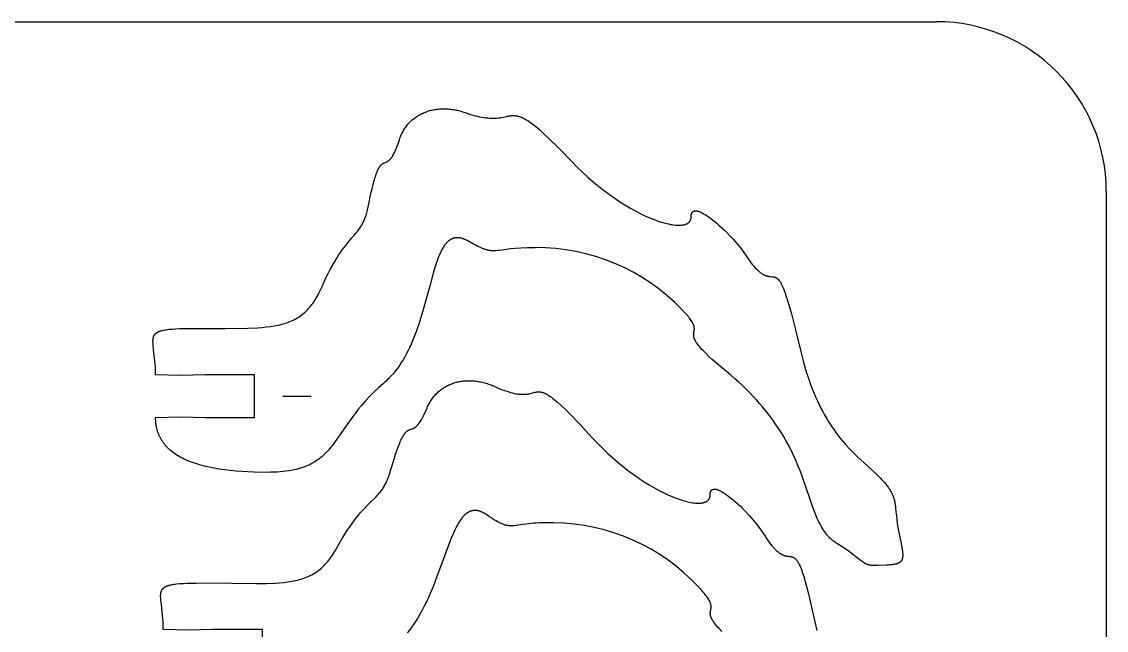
# Model space of a CAD drawing. Extents: x 1 to 221, y 1 to 131.
# Drawn here: x 144.8 to 221.4, y 88.2 to 131.1 of the extents above; entities that cross this region are included whole.
import ezdxf

# ---------------------------------------------------------------- set-up
doc = ezdxf.new("R2010")
doc.units = 0
doc.header["$MEASUREMENT"] = 0
doc.layers.add('DEFAULT', color=18, linetype='CONTINUOUS')

msp = doc.modelspace()

# ---------------------------------------------------------------- linework, layer by layer
at = {"layer": 'DEFAULT', "color": 1}
for p, q in [((13.39, 131.138), (209.39, 131.138)), ((221.39, 119.138), (221.39, 13.138)), ((155.977, 106.144), (154.227, 106.194)), ((157.726, 106.194), (155.977, 106.144)), ((161.226, 106.194), (157.726, 106.194)), ((161.226, 103.195), (161.226, 106.194)), ((154.227, 103.195), (155.977, 103.245)), ((155.977, 103.245), (157.726, 103.195)), ((157.726, 103.195), (161.226, 103.195)), ((156.521, 88.164), (154.771, 88.213)), ((158.271, 88.213), (156.521, 88.164)), ((161.771, 88.213), (158.271, 88.213)), ((161.771, 85.214), (161.771, 88.213))]:
    msp.add_line(p, q, dxfattribs=at)
at = {"layer": 'DEFAULT', "color": 250}
msp.add_line((163.226, 104.694), (165.223, 104.694), dxfattribs=at)
at = {"layer": 'DEFAULT', "color": 1}
for points in [[(171.451, 122.801), (171.481, 122.892), (171.514, 122.981), (171.549, 123.068), (171.585, 123.153), (171.624, 123.236), (171.664, 123.317), (171.707, 123.396), (171.751, 123.474), (171.797, 123.549), (171.845, 123.623), (171.895, 123.695), (171.946, 123.764), (171.999, 123.832), (172.054, 123.898), (172.11, 123.962), (172.168, 124.024), (172.227, 124.084), (172.288, 124.142), (172.35, 124.199), (172.414, 124.253), (172.479, 124.305), (172.545, 124.356), (172.613, 124.404), (172.682, 124.451), (172.752, 124.496), (172.824, 124.538), (172.897, 124.579), (172.97, 124.618), (173.045, 124.655), (173.121, 124.69), (173.198, 124.723), (173.276, 124.754), (173.355, 124.783), (173.435, 124.811), (173.516, 124.836), (173.598, 124.859), (173.68, 124.881), (173.763, 124.9), (173.847, 124.918), (173.932, 124.933), (174.017, 124.947), (174.103, 124.959), (174.19, 124.968), (174.277, 124.976), (174.365, 124.982), (174.453, 124.986), (174.542, 124.988), (174.631, 124.988), (174.72, 124.986), (174.81, 124.982), (174.901, 124.976), (174.991, 124.968), (175.082, 124.959), (175.173, 124.947), (175.264, 124.933), (175.355, 124.918), (175.446, 124.9), (175.538, 124.88), (175.629, 124.859), (175.721, 124.835), (175.812, 124.81), (175.903, 124.783), (175.995, 124.753), (176.086, 124.722)], [(176.086, 124.722), (176.279, 124.655), (176.463, 124.596), (176.639, 124.544), (176.807, 124.497), (176.967, 124.457), (177.12, 124.423), (177.266, 124.395), (177.405, 124.371), (177.537, 124.352), (177.663, 124.338), (177.783, 124.328), (177.898, 124.322), (178.007, 124.32), (178.111, 124.32), (178.21, 124.324), (178.305, 124.33), (178.396, 124.338), (178.483, 124.348), (178.567, 124.36), (178.647, 124.373), (178.8, 124.402), (178.943, 124.431), (179.08, 124.459), (179.147, 124.472), (179.213, 124.483), (179.278, 124.493), (179.343, 124.5), (179.376, 124.503), (179.409, 124.506), (179.442, 124.507), (179.475, 124.508), (179.508, 124.508), (179.541, 124.508), (179.575, 124.506), (179.609, 124.504), (179.644, 124.501), (179.678, 124.497), (179.714, 124.492), (179.749, 124.485), (179.785, 124.478), (179.822, 124.47), (179.859, 124.46), (179.897, 124.45), (179.936, 124.438), (179.975, 124.424), (180.015, 124.41), (180.056, 124.394), (180.097, 124.377), (180.14, 124.358), (180.183, 124.338), (180.227, 124.316), (180.272, 124.293), (180.318, 124.268), (180.414, 124.213), (180.513, 124.151), (180.618, 124.082), (180.727, 124.006), (180.842, 123.921), (180.963, 123.829), (181.089, 123.728), (181.361, 123.499), (181.661, 123.231), (181.99, 122.923), (182.748, 122.175), (183.655, 121.233)], [(169.274, 118.167), (169.444, 118.998), (169.523, 119.347), (169.599, 119.655), (169.672, 119.924), (169.742, 120.158), (169.776, 120.263), (169.809, 120.36), (169.841, 120.449), (169.873, 120.531), (169.905, 120.607), (169.936, 120.676), (169.967, 120.738), (169.982, 120.768), (169.997, 120.795), (170.012, 120.822), (170.027, 120.847), (170.042, 120.871), (170.056, 120.894), (170.071, 120.915), (170.085, 120.935), (170.1, 120.955), (170.114, 120.973), (170.129, 120.99), (170.143, 121.006), (170.157, 121.021), (170.172, 121.036), (170.186, 121.049), (170.2, 121.062), (170.214, 121.074), (170.228, 121.085), (170.242, 121.096), (170.256, 121.106), (170.27, 121.115), (170.284, 121.124), (170.298, 121.132), (170.312, 121.14), (170.326, 121.148), (170.34, 121.155), (170.368, 121.168), (170.396, 121.18), (170.453, 121.203), (170.51, 121.226), (170.539, 121.239), (170.569, 121.253), (170.583, 121.26), (170.598, 121.268), (170.613, 121.276), (170.628, 121.285), (170.643, 121.294), (170.659, 121.304), (170.674, 121.314), (170.689, 121.325), (170.705, 121.337), (170.721, 121.349), (170.737, 121.363), (170.753, 121.377), (170.769, 121.392), (170.785, 121.408), (170.801, 121.425), (170.818, 121.443), (170.834, 121.462), (170.851, 121.482), (170.868, 121.503), (170.885, 121.525), (170.903, 121.549), (170.92, 121.573), (170.938, 121.599), (170.956, 121.627), (170.992, 121.686), (171.029, 121.751), (171.067, 121.822), (171.106, 121.9), (171.146, 121.985), (171.186, 122.077), (171.228, 122.176), (171.27, 122.284), (171.358, 122.524), (171.451, 122.801)], [(183.655, 121.233), (184.032, 120.853), (184.41, 120.49), (184.788, 120.144), (185.167, 119.815), (185.545, 119.504), (185.92, 119.209), (186.293, 118.932), (186.662, 118.672), (187.026, 118.429), (187.385, 118.202), (187.737, 117.993), (188.082, 117.8), (188.419, 117.624), (188.747, 117.464), (189.065, 117.321), (189.371, 117.195), (189.52, 117.138), (189.666, 117.085), (189.809, 117.036), (189.949, 116.991), (190.085, 116.95), (190.217, 116.914), (190.346, 116.881), (190.471, 116.853), (190.593, 116.828), (190.71, 116.808), (190.824, 116.791), (190.933, 116.779), (191.038, 116.771), (191.088, 116.768), (191.138, 116.766), (191.186, 116.766), (191.234, 116.766), (191.28, 116.767), (191.325, 116.77), (191.369, 116.773), (191.412, 116.777), (191.453, 116.783), (191.493, 116.789), (191.532, 116.796), (191.57, 116.805), (191.607, 116.814), (191.624, 116.819), (191.642, 116.824), (191.659, 116.83), (191.676, 116.836), (191.692, 116.842), (191.708, 116.848), (191.724, 116.854), (191.739, 116.861), (191.754, 116.868), (191.769, 116.875), (191.784, 116.883), (191.798, 116.891), (191.812, 116.899), (191.825, 116.907), (191.838, 116.915), (191.851, 116.924), (191.863, 116.933), (191.875, 116.942), (191.887, 116.952), (191.898, 116.961), (191.909, 116.971), (191.92, 116.982), (191.93, 116.992), (191.94, 117.003), (191.949, 117.014), (191.958, 117.025), (191.967, 117.036), (191.976, 117.048), (191.984, 117.06), (191.991, 117.072), (191.999, 117.084), (192.006, 117.097), (192.012, 117.11), (192.018, 117.123), (192.024, 117.136), (192.029, 117.15), (192.035, 117.164), (192.039, 117.178), (192.043, 117.192), (192.047, 117.207), (192.051, 117.222), (192.054, 117.237), (192.056, 117.252), (192.059, 117.267), (192.061, 117.283), (192.062, 117.299), (192.063, 117.316), (192.064, 117.332), (192.064, 117.349), (192.064, 117.366)], [(165.963, 112.393), (166.126, 112.757), (166.285, 113.094), (166.44, 113.406), (166.591, 113.695), (166.738, 113.962), (166.881, 114.209), (167.021, 114.437), (167.156, 114.648), (167.288, 114.842), (167.416, 115.022), (167.54, 115.188), (167.66, 115.343), (167.889, 115.623), (168.102, 115.873), (168.301, 116.104), (168.394, 116.217), (168.484, 116.329), (168.57, 116.442), (168.653, 116.557), (168.692, 116.617), (168.731, 116.677), (168.769, 116.739), (168.806, 116.802), (168.842, 116.867), (168.878, 116.934), (168.912, 117.003), (168.945, 117.074), (168.978, 117.147), (169.009, 117.223), (169.04, 117.302), (169.069, 117.384), (169.098, 117.469), (169.126, 117.558), (169.153, 117.649), (169.179, 117.745), (169.204, 117.844), (169.228, 117.948), (169.274, 118.167)], [(192.064, 117.366), (192.064, 117.398), (192.065, 117.429), (192.066, 117.444), (192.067, 117.458), (192.068, 117.472), (192.07, 117.486), (192.071, 117.5), (192.073, 117.513), (192.076, 117.526), (192.078, 117.538), (192.081, 117.55), (192.084, 117.562), (192.087, 117.574), (192.091, 117.585), (192.095, 117.596), (192.099, 117.606), (192.103, 117.616), (192.107, 117.626), (192.112, 117.636), (192.117, 117.645), (192.122, 117.654), (192.127, 117.662), (192.133, 117.67), (192.138, 117.678), (192.144, 117.686), (192.151, 117.693), (192.157, 117.7), (192.164, 117.707), (192.17, 117.713), (192.177, 117.719), (192.185, 117.725), (192.192, 117.731), (192.2, 117.736), (192.208, 117.741), (192.216, 117.745), (192.224, 117.75), (192.232, 117.754), (192.241, 117.757), (192.25, 117.761), (192.259, 117.764), (192.268, 117.767), (192.277, 117.769), (192.287, 117.772), (192.297, 117.774), (192.307, 117.775), (192.317, 117.777), (192.327, 117.778), (192.338, 117.779), (192.348, 117.78), (192.359, 117.78), (192.37, 117.78), (192.382, 117.78), (192.393, 117.78), (192.404, 117.779), (192.416, 117.778), (192.428, 117.777), (192.44, 117.775), (192.452, 117.774), (192.465, 117.772), (192.477, 117.77), (192.503, 117.764), (192.529, 117.758), (192.556, 117.751), (192.583, 117.743), (192.611, 117.734), (192.639, 117.724), (192.668, 117.713), (192.698, 117.701), (192.728, 117.689), (192.79, 117.661), (192.853, 117.629), (192.919, 117.595), (192.986, 117.557), (193.055, 117.516), (193.125, 117.472), (193.197, 117.425), (193.27, 117.376), (193.42, 117.269), (193.573, 117.153), (193.73, 117.027), (193.889, 116.894), (194.05, 116.754), (194.211, 116.608), (194.372, 116.456), (194.531, 116.3), (194.844, 115.979), (194.996, 115.815), (195.143, 115.65), (195.284, 115.485), (195.42, 115.321), (195.549, 115.159), (195.669, 114.999), (195.781, 114.843), (195.884, 114.691)], [(176.33, 115.632), (176.257, 115.673), (176.185, 115.71), (176.114, 115.743), (176.079, 115.759), (176.045, 115.773), (176.011, 115.787), (175.977, 115.8), (175.944, 115.812), (175.911, 115.822), (175.879, 115.832), (175.847, 115.842), (175.815, 115.85), (175.783, 115.857), (175.752, 115.864), (175.721, 115.87), (175.691, 115.875), (175.661, 115.879), (175.631, 115.882), (175.601, 115.884), (175.572, 115.886), (175.543, 115.886), (175.515, 115.886), (175.486, 115.885), (175.458, 115.884), (175.431, 115.881), (175.403, 115.878), (175.376, 115.874), (175.349, 115.869), (175.323, 115.863), (175.297, 115.857), (175.271, 115.85), (175.245, 115.842), (175.22, 115.833), (175.195, 115.824), (175.17, 115.814), (175.145, 115.803), (175.121, 115.791), (175.097, 115.779), (175.073, 115.766), (175.049, 115.752), (175.026, 115.737), (175.003, 115.722), (174.98, 115.706), (174.958, 115.69), (174.935, 115.672), (174.913, 115.654), (174.891, 115.636), (174.87, 115.616), (174.848, 115.596), (174.827, 115.576), (174.806, 115.554), (174.785, 115.532), (174.765, 115.51), (174.744, 115.487), (174.724, 115.463), (174.684, 115.413), (174.645, 115.361), (174.607, 115.307), (174.569, 115.25), (174.533, 115.191), (174.496, 115.129), (174.461, 115.066), (174.426, 115), (174.391, 114.932), (174.324, 114.79), (174.259, 114.639), (174.196, 114.481), (174.134, 114.316), (174.073, 114.143), (173.956, 113.779), (173.841, 113.391), (173.613, 112.556), (173.117, 110.725), (172.975, 110.25), (172.821, 109.775), (172.656, 109.301), (172.476, 108.833), (172.38, 108.601), (172.281, 108.371), (172.176, 108.145), (172.067, 107.921), (171.954, 107.7), (171.835, 107.483), (171.711, 107.27), (171.582, 107.062), (171.446, 106.858), (171.305, 106.659), (171.158, 106.466), (171.082, 106.371), (171.005, 106.278), (170.926, 106.187), (170.845, 106.097), (170.763, 106.008), (170.678, 105.922), (170.593, 105.837), (170.505, 105.754), (170.415, 105.672), (170.324, 105.593)], [(181.036, 115.181), (180.498, 115.175), (180.035, 115.155), (179.635, 115.125), (179.292, 115.089), (178.738, 115.015), (178.51, 114.985), (178.404, 114.973), (178.302, 114.965), (178.252, 114.962), (178.203, 114.959), (178.154, 114.958), (178.106, 114.958), (178.058, 114.959), (178.01, 114.961), (177.962, 114.965), (177.913, 114.969), (177.865, 114.975), (177.815, 114.983), (177.766, 114.992), (177.715, 115.002), (177.664, 115.014), (177.611, 115.028), (177.557, 115.044), (177.502, 115.061), (177.446, 115.08), (177.388, 115.101), (177.328, 115.124), (177.266, 115.149), (177.137, 115.206), (176.998, 115.271), (176.849, 115.346), (176.689, 115.431), (176.33, 115.632)], [(195.884, 114.691), (195.996, 114.523), (196.105, 114.367), (196.209, 114.224), (196.309, 114.093), (196.406, 113.973), (196.498, 113.863), (196.587, 113.764), (196.673, 113.675), (196.714, 113.634), (196.755, 113.595), (196.795, 113.558), (196.834, 113.523), (196.872, 113.491), (196.91, 113.46), (196.947, 113.431), (196.983, 113.404), (197.018, 113.379), (197.053, 113.356), (197.087, 113.334), (197.12, 113.314), (197.153, 113.295), (197.185, 113.278), (197.217, 113.262), (197.247, 113.247), (197.278, 113.234), (197.307, 113.222), (197.336, 113.211), (197.365, 113.201), (197.393, 113.192), (197.421, 113.184), (197.448, 113.177), (197.474, 113.17), (197.5, 113.165), (197.526, 113.16), (197.551, 113.155), (197.576, 113.151), (197.624, 113.145), (197.671, 113.139), (197.761, 113.131), (197.805, 113.126), (197.847, 113.121), (197.868, 113.118), (197.888, 113.114), (197.909, 113.11), (197.929, 113.106), (197.949, 113.101), (197.969, 113.095), (197.979, 113.092), (197.989, 113.088), (197.999, 113.085), (198.009, 113.081), (198.019, 113.077), (198.029, 113.073), (198.039, 113.069), (198.048, 113.064), (198.058, 113.059), (198.068, 113.054), (198.078, 113.048), (198.087, 113.043), (198.097, 113.037), (198.107, 113.03), (198.117, 113.024), (198.126, 113.017), (198.136, 113.01), (198.146, 113.002), (198.156, 112.995), (198.166, 112.986), (198.175, 112.978), (198.185, 112.969), (198.195, 112.96), (198.205, 112.95), (198.215, 112.94), (198.224, 112.93), (198.244, 112.908), (198.264, 112.884), (198.284, 112.859), (198.304, 112.832), (198.324, 112.803), (198.345, 112.772), (198.365, 112.739), (198.386, 112.705), (198.407, 112.668), (198.429, 112.628), (198.45, 112.587), (198.494, 112.497), (198.539, 112.398), (198.585, 112.288), (198.632, 112.168), (198.682, 112.036), (198.785, 111.736), (198.896, 111.384), (199.145, 110.509), (199.436, 109.377), (199.778, 107.954)], [(157.321, 109.482), (159.17, 109.479), (160.733, 109.5), (161.418, 109.531), (161.738, 109.554), (162.043, 109.584), (162.335, 109.619), (162.614, 109.662), (162.749, 109.687), (162.88, 109.713), (163.009, 109.741), (163.134, 109.772), (163.257, 109.805), (163.376, 109.84), (163.493, 109.878), (163.608, 109.919), (163.719, 109.961), (163.828, 110.007), (163.935, 110.055), (164.039, 110.106), (164.14, 110.161), (164.239, 110.218), (164.336, 110.278), (164.431, 110.341), (164.524, 110.408), (164.614, 110.477), (164.703, 110.551), (164.789, 110.627), (164.874, 110.708), (164.957, 110.792), (165.038, 110.879), (165.118, 110.971), (165.196, 111.066), (165.272, 111.165), (165.347, 111.269), (165.42, 111.376), (165.492, 111.488), (165.563, 111.604), (165.632, 111.724), (165.701, 111.849), (165.768, 111.978), (165.834, 112.112), (165.899, 112.25), (165.963, 112.393)], [(194.553, 106.437), (193.844, 107.034), (193.55, 107.293), (193.294, 107.529), (193.072, 107.743), (192.883, 107.936), (192.799, 108.025), (192.723, 108.11), (192.654, 108.19), (192.592, 108.266), (192.535, 108.338), (192.485, 108.407), (192.44, 108.471), (192.42, 108.502), (192.401, 108.533), (192.383, 108.562), (192.367, 108.591), (192.352, 108.619), (192.338, 108.646), (192.325, 108.672), (192.313, 108.698), (192.302, 108.723), (192.292, 108.747), (192.283, 108.771), (192.275, 108.795), (192.268, 108.817), (192.262, 108.839), (192.256, 108.861), (192.252, 108.882), (192.248, 108.903), (192.245, 108.923), (192.242, 108.943), (192.24, 108.963), (192.239, 108.982), (192.238, 109), (192.238, 109.019), (192.238, 109.037), (192.239, 109.055), (192.24, 109.073), (192.241, 109.09), (192.243, 109.107), (192.247, 109.141), (192.258, 109.208), (192.27, 109.274), (192.276, 109.307), (192.28, 109.341), (192.284, 109.376), (192.286, 109.394), (192.287, 109.411), (192.287, 109.43), (192.288, 109.448), (192.288, 109.467), (192.287, 109.486), (192.286, 109.505), (192.284, 109.525), (192.281, 109.545), (192.278, 109.566), (192.274, 109.587), (192.27, 109.609), (192.264, 109.631), (192.258, 109.654), (192.251, 109.677), (192.243, 109.701), (192.235, 109.725), (192.225, 109.75), (192.214, 109.776), (192.202, 109.802), (192.189, 109.829), (192.175, 109.857), (192.16, 109.886), (192.144, 109.915), (192.126, 109.945), (192.107, 109.976), (192.066, 110.041), (192.019, 110.109), (191.966, 110.181), (191.907, 110.257), (191.841, 110.337), (191.769, 110.422), (191.69, 110.511), (191.603, 110.605), (191.406, 110.808)], [(154.227, 106.194), (154.223, 106.467), (154.213, 106.725), (154.198, 106.968), (154.178, 107.197), (154.089, 107.974), (154.054, 108.287), (154.048, 108.357), (154.044, 108.425), (154.041, 108.491), (154.04, 108.553), (154.041, 108.613), (154.043, 108.642), (154.044, 108.671), (154.047, 108.698), (154.05, 108.725), (154.053, 108.752), (154.058, 108.778), (154.062, 108.803), (154.068, 108.828), (154.074, 108.852), (154.081, 108.875), (154.085, 108.887), (154.089, 108.898), (154.093, 108.909), (154.097, 108.92), (154.102, 108.931), (154.106, 108.942), (154.111, 108.953), (154.116, 108.963), (154.121, 108.974), (154.127, 108.984), (154.133, 108.994), (154.139, 109.004), (154.145, 109.014), (154.151, 109.024), (154.158, 109.033), (154.164, 109.043), (154.171, 109.052), (154.178, 109.061), (154.186, 109.071), (154.194, 109.079), (154.202, 109.088), (154.21, 109.097), (154.218, 109.106), (154.227, 109.114), (154.236, 109.122), (154.245, 109.131), (154.254, 109.139), (154.264, 109.147), (154.273, 109.154), (154.284, 109.162), (154.294, 109.17), (154.305, 109.177), (154.315, 109.185), (154.327, 109.192), (154.338, 109.199), (154.35, 109.206), (154.374, 109.22), (154.399, 109.233), (154.426, 109.246), (154.453, 109.258), (154.482, 109.27), (154.512, 109.282), (154.543, 109.293), (154.576, 109.303), (154.609, 109.314), (154.644, 109.324), (154.681, 109.333), (154.718, 109.342), (154.797, 109.36), (154.882, 109.376), (154.972, 109.39), (155.069, 109.403), (155.171, 109.415), (155.394, 109.435), (155.643, 109.451), (155.919, 109.463), (156.558, 109.478), (157.321, 109.482)], [(199.778, 107.954), (199.967, 107.198), (200.068, 106.839), (200.171, 106.491), (200.278, 106.154), (200.388, 105.829), (200.5, 105.515), (200.616, 105.212), (200.734, 104.919), (200.854, 104.636), (200.977, 104.363), (201.102, 104.1), (201.228, 103.846), (201.357, 103.601), (201.487, 103.365), (201.618, 103.137), (201.751, 102.918), (201.885, 102.706), (202.019, 102.503), (202.155, 102.306), (202.291, 102.117), (202.428, 101.935), (202.565, 101.759), (202.702, 101.589), (202.977, 101.268), (203.25, 100.969), (203.521, 100.689), (203.788, 100.426), (204.792, 99.508), (205.239, 99.096), (205.444, 98.894), (205.541, 98.793), (205.634, 98.692), (205.724, 98.59), (205.81, 98.487), (205.892, 98.383), (205.969, 98.278), (206.006, 98.225), (206.042, 98.171), (206.077, 98.117), (206.111, 98.062), (206.143, 98.007), (206.174, 97.951), (206.204, 97.894), (206.233, 97.837), (206.26, 97.779), (206.287, 97.72), (206.312, 97.661), (206.335, 97.601), (206.357, 97.54), (206.378, 97.478), (206.397, 97.415), (206.415, 97.351), (206.432, 97.286), (206.447, 97.22), (206.461, 97.154), (206.473, 97.086), (206.484, 97.017), (206.493, 96.946), (206.5, 96.875), (206.506, 96.802)], [(173.404, 103.866), (173.442, 103.954), (173.482, 104.039), (173.524, 104.123), (173.568, 104.205), (173.614, 104.284), (173.661, 104.361), (173.711, 104.437), (173.761, 104.51), (173.814, 104.581), (173.868, 104.65), (173.924, 104.717), (173.981, 104.782), (174.04, 104.845), (174.1, 104.906), (174.161, 104.965), (174.224, 105.022), (174.289, 105.077), (174.354, 105.129), (174.421, 105.18), (174.489, 105.228), (174.559, 105.275), (174.63, 105.319), (174.701, 105.362), (174.774, 105.402), (174.848, 105.441), (174.923, 105.477), (174.999, 105.511), (175.076, 105.544), (175.154, 105.574), (175.232, 105.602), (175.312, 105.628), (175.392, 105.653), (175.474, 105.675), (175.556, 105.695), (175.638, 105.713), (175.722, 105.729), (175.806, 105.743), (175.89, 105.756), (175.976, 105.766), (176.061, 105.774), (176.148, 105.78), (176.234, 105.784), (176.321, 105.786), (176.409, 105.787), (176.497, 105.785), (176.585, 105.781), (176.674, 105.775), (176.762, 105.767), (176.851, 105.758), (176.941, 105.746), (177.03, 105.732), (177.119, 105.717), (177.209, 105.699), (177.298, 105.679), (177.388, 105.658), (177.478, 105.634), (177.567, 105.609), (177.656, 105.581), (177.746, 105.552), (177.835, 105.521), (177.924, 105.487), (178.012, 105.452), (178.1, 105.415), (178.188, 105.376)], [(202.317, 94.32), (202.256, 94.361), (202.197, 94.402), (202.139, 94.445), (202.082, 94.489), (202.027, 94.534), (201.973, 94.581), (201.92, 94.628), (201.869, 94.677), (201.819, 94.727), (201.77, 94.778), (201.722, 94.83), (201.675, 94.883), (201.63, 94.937), (201.585, 94.992), (201.542, 95.049), (201.499, 95.106), (201.458, 95.165), (201.417, 95.225), (201.377, 95.285), (201.338, 95.347), (201.263, 95.474), (201.19, 95.604), (201.12, 95.739), (201.053, 95.878), (200.987, 96.02), (200.924, 96.167), (200.801, 96.471), (200.682, 96.79), (200.448, 97.469), (199.928, 98.979), (199.775, 99.385), (199.608, 99.802), (199.424, 100.228), (199.222, 100.664), (199, 101.109), (198.755, 101.562), (198.623, 101.791), (198.484, 102.023), (198.339, 102.256), (198.186, 102.491), (198.027, 102.728), (197.859, 102.966), (197.684, 103.206), (197.5, 103.447), (197.308, 103.69), (197.107, 103.934), (196.897, 104.179), (196.678, 104.426), (196.449, 104.674), (196.21, 104.923), (195.961, 105.173), (195.701, 105.424), (195.431, 105.676), (195.15, 105.929), (194.857, 106.182), (194.553, 106.437)], [(170.324, 105.593), (169.969, 105.28), (169.64, 104.97), (169.336, 104.663), (169.054, 104.361), (168.792, 104.062), (168.549, 103.769), (168.323, 103.48), (168.11, 103.198), (167.366, 102.133), (167.028, 101.647), (166.861, 101.417), (166.692, 101.197), (166.606, 101.09), (166.519, 100.986), (166.431, 100.884), (166.341, 100.785), (166.249, 100.689), (166.155, 100.596), (166.059, 100.505), (165.96, 100.417), (165.858, 100.332), (165.753, 100.25), (165.644, 100.171), (165.532, 100.095), (165.475, 100.059), (165.416, 100.023), (165.357, 99.988), (165.296, 99.953), (165.234, 99.92), (165.171, 99.887), (165.107, 99.855), (165.042, 99.824), (164.976, 99.794), (164.908, 99.765), (164.769, 99.708), (164.624, 99.656), (164.474, 99.607), (164.317, 99.561), (164.155, 99.519), (163.986, 99.481), (163.81, 99.447), (163.628, 99.416), (163.438, 99.39), (163.241, 99.367), (163.037, 99.348), (162.824, 99.334), (162.603, 99.323), (162.374, 99.317), (162.136, 99.315)], [(178.188, 105.376), (178.374, 105.293), (178.551, 105.218), (178.72, 105.151), (178.879, 105.091), (179.031, 105.039), (179.175, 104.993), (179.311, 104.953), (179.441, 104.92), (179.563, 104.892), (179.679, 104.869), (179.789, 104.852), (179.841, 104.844), (179.892, 104.838), (179.942, 104.834), (179.991, 104.83), (180.038, 104.827), (180.084, 104.825), (180.128, 104.824), (180.172, 104.823), (180.214, 104.824), (180.255, 104.825), (180.295, 104.827), (180.334, 104.83), (180.372, 104.833), (180.409, 104.837), (180.481, 104.846), (180.549, 104.857), (180.614, 104.869), (180.677, 104.883), (180.795, 104.911), (181.012, 104.966), (181.065, 104.977), (181.091, 104.982), (181.117, 104.987), (181.143, 104.991), (181.17, 104.994), (181.196, 104.997), (181.223, 104.999), (181.249, 105), (181.276, 105.001), (181.304, 105.001), (181.331, 105), (181.359, 104.998), (181.388, 104.995), (181.416, 104.991), (181.446, 104.986), (181.475, 104.981), (181.506, 104.974), (181.537, 104.966), (181.568, 104.957), (181.6, 104.946), (181.633, 104.934), (181.667, 104.921), (181.702, 104.907), (181.737, 104.891), (181.773, 104.874), (181.81, 104.855), (181.848, 104.835), (181.888, 104.813), (181.928, 104.789), (181.969, 104.764), (182.011, 104.737), (182.099, 104.678), (182.192, 104.612), (182.291, 104.538), (182.395, 104.456), (182.504, 104.365), (182.62, 104.266), (182.872, 104.039), (183.153, 103.773), (183.465, 103.465), (184.192, 102.711), (185.074, 101.754)], [(170.831, 99.44), (171.073, 100.253), (171.183, 100.593), (171.285, 100.893), (171.381, 101.155), (171.471, 101.383), (171.514, 101.484), (171.555, 101.577), (171.596, 101.664), (171.635, 101.743), (171.673, 101.815), (171.71, 101.881), (171.746, 101.941), (171.763, 101.969), (171.781, 101.995), (171.798, 102.02), (171.815, 102.044), (171.832, 102.066), (171.848, 102.088), (171.865, 102.108), (171.881, 102.127), (171.897, 102.144), (171.913, 102.161), (171.929, 102.177), (171.945, 102.192), (171.96, 102.206), (171.976, 102.219), (171.991, 102.231), (172.006, 102.243), (172.021, 102.253), (172.036, 102.263), (172.051, 102.273), (172.066, 102.281), (172.081, 102.289), (172.095, 102.297), (172.11, 102.304), (172.125, 102.311), (172.139, 102.317), (172.154, 102.323), (172.183, 102.334), (172.212, 102.343), (172.27, 102.361), (172.329, 102.379), (172.359, 102.389), (172.39, 102.401), (172.405, 102.407), (172.421, 102.413), (172.436, 102.42), (172.452, 102.427), (172.468, 102.435), (172.484, 102.444), (172.5, 102.453), (172.517, 102.462), (172.533, 102.473), (172.55, 102.484), (172.567, 102.496), (172.584, 102.508), (172.601, 102.522), (172.619, 102.536), (172.637, 102.552), (172.655, 102.568), (172.673, 102.585), (172.692, 102.604), (172.71, 102.623), (172.729, 102.644), (172.749, 102.666), (172.768, 102.689), (172.788, 102.714), (172.808, 102.74), (172.85, 102.795), (172.892, 102.857), (172.936, 102.924), (172.982, 102.999), (173.028, 103.08), (173.077, 103.168), (173.127, 103.263), (173.179, 103.367), (173.287, 103.599), (173.404, 103.866)], [(162.136, 99.315), (161.196, 99.329), (160.748, 99.347), (160.313, 99.371), (159.894, 99.404), (159.488, 99.443), (159.098, 99.49), (158.721, 99.544), (158.36, 99.606), (158.013, 99.675), (157.681, 99.752), (157.364, 99.836), (157.211, 99.881), (157.062, 99.928), (156.916, 99.977), (156.774, 100.028), (156.636, 100.081), (156.502, 100.136), (156.371, 100.192), (156.245, 100.251), (156.122, 100.311), (156.003, 100.374), (155.887, 100.438), (155.776, 100.505), (155.668, 100.573), (155.564, 100.644), (155.464, 100.716), (155.368, 100.791), (155.275, 100.867), (155.187, 100.946), (155.144, 100.986), (155.102, 101.026), (155.061, 101.067), (155.021, 101.109), (154.982, 101.151), (154.944, 101.193), (154.907, 101.236), (154.871, 101.28), (154.836, 101.324), (154.802, 101.368), (154.769, 101.414), (154.736, 101.459), (154.705, 101.505), (154.675, 101.552), (154.646, 101.599), (154.617, 101.647), (154.59, 101.695), (154.564, 101.744), (154.539, 101.793), (154.514, 101.843), (154.491, 101.893), (154.468, 101.944), (154.447, 101.995), (154.427, 102.047), (154.407, 102.099), (154.389, 102.152), (154.371, 102.206), (154.355, 102.26), (154.339, 102.314), (154.325, 102.369), (154.311, 102.425), (154.299, 102.481), (154.287, 102.537), (154.277, 102.594), (154.267, 102.652), (154.259, 102.71), (154.251, 102.769), (154.245, 102.828), (154.235, 102.948), (154.229, 103.071), (154.227, 103.195)], [(185.074, 101.754), (185.443, 101.366), (185.814, 100.995), (186.186, 100.642), (186.558, 100.306), (186.929, 99.987), (187.299, 99.685), (187.666, 99.401), (188.03, 99.133), (188.389, 98.883), (188.743, 98.649), (189.091, 98.433), (189.433, 98.233), (189.766, 98.05), (190.09, 97.884), (190.405, 97.735), (190.709, 97.603), (190.857, 97.543), (191.002, 97.487), (191.144, 97.435), (191.282, 97.388), (191.418, 97.344), (191.549, 97.305), (191.678, 97.27), (191.802, 97.239), (191.923, 97.212), (192.04, 97.189), (192.153, 97.171), (192.262, 97.156), (192.367, 97.146), (192.417, 97.142), (192.467, 97.14), (192.516, 97.138), (192.563, 97.137), (192.609, 97.138), (192.654, 97.139), (192.698, 97.142), (192.741, 97.145), (192.782, 97.15), (192.823, 97.155), (192.862, 97.162), (192.9, 97.169), (192.936, 97.178), (192.954, 97.183), (192.972, 97.188), (192.989, 97.193), (193.006, 97.198), (193.022, 97.204), (193.039, 97.21), (193.055, 97.216), (193.07, 97.222), (193.085, 97.229), (193.1, 97.236), (193.115, 97.243), (193.129, 97.251), (193.143, 97.258), (193.157, 97.266), (193.17, 97.275), (193.183, 97.283), (193.195, 97.292), (193.208, 97.301), (193.219, 97.31), (193.231, 97.32), (193.242, 97.329), (193.253, 97.339), (193.263, 97.349), (193.273, 97.36), (193.283, 97.371), (193.293, 97.382), (193.302, 97.393), (193.31, 97.404), (193.318, 97.416), (193.326, 97.428), (193.334, 97.44), (193.341, 97.453), (193.348, 97.466), (193.354, 97.479), (193.36, 97.492), (193.366, 97.505), (193.371, 97.519), (193.376, 97.533), (193.381, 97.547), (193.385, 97.562), (193.389, 97.577), (193.392, 97.592), (193.395, 97.607), (193.398, 97.622), (193.4, 97.638), (193.402, 97.654), (193.403, 97.67), (193.404, 97.687), (193.405, 97.704), (193.405, 97.721)], [(167.03, 93.976), (167.224, 94.324), (167.412, 94.646), (167.593, 94.943), (167.769, 95.218), (167.939, 95.472), (168.103, 95.705), (168.262, 95.92), (168.415, 96.118), (168.563, 96.3), (168.706, 96.468), (168.844, 96.623), (168.977, 96.767), (169.229, 97.026), (169.464, 97.256), (169.682, 97.469), (169.785, 97.573), (169.884, 97.677), (169.98, 97.782), (170.072, 97.89), (170.117, 97.946), (170.161, 98.002), (170.204, 98.06), (170.246, 98.12), (170.288, 98.182), (170.329, 98.245), (170.369, 98.311), (170.408, 98.379), (170.447, 98.449), (170.485, 98.522), (170.522, 98.598), (170.559, 98.677), (170.595, 98.76), (170.631, 98.845), (170.666, 98.934), (170.7, 99.027), (170.733, 99.124), (170.767, 99.225), (170.831, 99.44)], [(193.405, 97.721), (193.405, 97.753), (193.407, 97.784), (193.408, 97.798), (193.409, 97.813), (193.411, 97.827), (193.413, 97.841), (193.415, 97.854), (193.417, 97.867), (193.42, 97.88), (193.423, 97.893), (193.426, 97.905), (193.429, 97.916), (193.432, 97.928), (193.436, 97.939), (193.44, 97.95), (193.444, 97.96), (193.449, 97.97), (193.453, 97.98), (193.458, 97.989), (193.463, 97.998), (193.468, 98.007), (193.474, 98.016), (193.479, 98.024), (193.485, 98.032), (193.492, 98.039), (193.498, 98.046), (193.504, 98.053), (193.511, 98.06), (193.518, 98.066), (193.525, 98.072), (193.533, 98.077), (193.54, 98.083), (193.548, 98.088), (193.556, 98.093), (193.564, 98.097), (193.572, 98.101), (193.581, 98.105), (193.59, 98.109), (193.598, 98.112), (193.608, 98.115), (193.617, 98.117), (193.626, 98.12), (193.636, 98.122), (193.646, 98.124), (193.656, 98.125), (193.666, 98.127), (193.676, 98.128), (193.687, 98.128), (193.697, 98.129), (193.708, 98.129), (193.719, 98.129), (193.731, 98.128), (193.742, 98.128), (193.753, 98.127), (193.765, 98.126), (193.777, 98.124), (193.789, 98.123), (193.801, 98.121), (193.813, 98.118), (193.826, 98.116), (193.851, 98.11), (193.877, 98.104), (193.904, 98.096), (193.931, 98.087), (193.959, 98.078), (193.987, 98.067), (194.016, 98.056), (194.045, 98.043), (194.075, 98.03), (194.136, 98.001), (194.199, 97.968), (194.264, 97.932), (194.331, 97.893), (194.399, 97.851), (194.468, 97.806), (194.539, 97.757), (194.611, 97.706), (194.758, 97.597), (194.91, 97.477), (195.064, 97.349), (195.22, 97.213), (195.378, 97.07), (195.536, 96.92), (195.694, 96.765), (195.851, 96.606), (196.157, 96.279), (196.305, 96.112), (196.449, 95.944), (196.588, 95.776), (196.72, 95.61), (196.845, 95.445), (196.963, 95.283), (197.072, 95.125), (197.171, 94.971)], [(177.64, 96.299), (177.57, 96.346), (177.501, 96.389), (177.434, 96.429), (177.401, 96.447), (177.368, 96.465), (177.335, 96.481), (177.303, 96.497), (177.271, 96.511), (177.239, 96.525), (177.207, 96.538), (177.176, 96.55), (177.145, 96.561), (177.114, 96.571), (177.084, 96.58), (177.054, 96.589), (177.024, 96.596), (176.994, 96.603), (176.965, 96.609), (176.935, 96.614), (176.906, 96.618), (176.878, 96.621), (176.849, 96.623), (176.821, 96.625), (176.793, 96.626), (176.765, 96.626), (176.738, 96.625), (176.71, 96.623), (176.683, 96.621), (176.656, 96.617), (176.63, 96.613), (176.603, 96.608), (176.577, 96.603), (176.551, 96.596), (176.525, 96.589), (176.499, 96.581), (176.474, 96.572), (176.449, 96.563), (176.424, 96.553), (176.399, 96.542), (176.374, 96.53), (176.35, 96.517), (176.325, 96.504), (176.301, 96.49), (176.277, 96.476), (176.254, 96.461), (176.23, 96.445), (176.207, 96.428), (176.183, 96.411), (176.16, 96.393), (176.137, 96.374), (176.114, 96.354), (176.092, 96.334), (176.069, 96.314), (176.047, 96.292), (176.025, 96.27), (175.981, 96.224), (175.938, 96.176), (175.895, 96.125), (175.852, 96.072), (175.81, 96.016), (175.769, 95.958), (175.728, 95.898), (175.687, 95.835), (175.647, 95.77), (175.568, 95.634), (175.49, 95.49), (175.413, 95.339), (175.337, 95.179), (175.262, 95.013), (175.113, 94.66), (174.964, 94.284), (174.665, 93.471), (174.011, 91.69), (173.828, 91.23), (173.634, 90.77), (173.427, 90.313), (173.208, 89.861), (173.092, 89.639), (172.972, 89.419), (172.849, 89.202), (172.721, 88.988), (172.588, 88.778), (172.451, 88.573), (172.309, 88.371), (172.162, 88.175), (172.01, 87.983)], [(206.506, 96.802), (206.53, 96.516), (206.557, 96.243), (206.623, 95.734), (206.697, 95.273), (206.775, 94.86), (206.916, 94.163), (206.968, 93.876), (206.987, 93.747), (206.994, 93.686), (207, 93.627), (207.004, 93.571), (207.007, 93.517), (207.008, 93.465), (207.007, 93.439), (207.007, 93.415), (207.005, 93.39), (207.004, 93.367), (207.001, 93.344), (206.999, 93.321), (206.995, 93.299), (206.991, 93.277), (206.987, 93.256), (206.982, 93.236), (206.977, 93.216), (206.974, 93.206), (206.97, 93.196), (206.967, 93.187), (206.964, 93.177), (206.96, 93.168), (206.956, 93.159), (206.952, 93.149), (206.948, 93.14), (206.944, 93.132), (206.94, 93.123), (206.935, 93.114), (206.93, 93.106), (206.925, 93.097), (206.92, 93.089), (206.915, 93.081), (206.91, 93.073), (206.904, 93.065), (206.899, 93.057), (206.893, 93.049), (206.887, 93.042), (206.88, 93.034), (206.874, 93.027), (206.867, 93.02), (206.86, 93.012), (206.854, 93.005), (206.846, 92.999), (206.839, 92.992), (206.832, 92.985), (206.824, 92.978), (206.816, 92.972), (206.808, 92.966), (206.8, 92.959), (206.791, 92.953), (206.782, 92.947), (206.774, 92.941), (206.765, 92.935), (206.755, 92.93), (206.746, 92.924), (206.726, 92.913), (206.706, 92.902), (206.685, 92.892), (206.663, 92.883), (206.64, 92.873), (206.616, 92.864), (206.592, 92.856), (206.566, 92.848), (206.54, 92.84), (206.513, 92.832), (206.485, 92.825), (206.456, 92.819), (206.395, 92.807), (206.33, 92.796), (206.261, 92.786), (206.188, 92.778), (206.112, 92.772), (206.031, 92.766), (205.856, 92.76)], [(182.335, 95.754), (182.056, 95.759), (181.797, 95.758), (181.555, 95.752), (181.33, 95.743), (181.121, 95.73), (180.927, 95.715), (180.578, 95.679), (180.012, 95.599), (179.778, 95.565), (179.669, 95.552), (179.565, 95.542), (179.514, 95.539), (179.464, 95.536), (179.415, 95.535), (179.365, 95.534), (179.317, 95.535), (179.268, 95.537), (179.22, 95.541), (179.171, 95.546), (179.122, 95.553), (179.073, 95.561), (179.023, 95.571), (178.973, 95.582), (178.922, 95.596), (178.87, 95.611), (178.817, 95.629), (178.763, 95.648), (178.708, 95.67), (178.651, 95.693), (178.593, 95.719), (178.533, 95.748), (178.472, 95.779), (178.408, 95.812), (178.275, 95.886), (178.132, 95.972), (177.98, 96.068), (177.816, 96.177), (177.64, 96.299)], [(197.171, 94.971), (197.28, 94.8), (197.385, 94.642), (197.487, 94.497), (197.584, 94.364), (197.678, 94.242), (197.769, 94.131), (197.856, 94.03), (197.94, 93.939), (197.98, 93.897), (198.02, 93.857), (198.059, 93.82), (198.098, 93.784), (198.136, 93.751), (198.172, 93.719), (198.209, 93.69), (198.244, 93.662), (198.279, 93.636), (198.313, 93.612), (198.347, 93.59), (198.38, 93.569), (198.412, 93.55), (198.444, 93.532), (198.475, 93.515), (198.505, 93.5), (198.535, 93.486), (198.565, 93.473), (198.594, 93.462), (198.622, 93.451), (198.65, 93.442), (198.677, 93.433), (198.704, 93.425), (198.731, 93.418), (198.757, 93.412), (198.782, 93.407), (198.807, 93.402), (198.832, 93.397), (198.88, 93.39), (198.927, 93.384), (199.017, 93.373), (199.06, 93.368), (199.102, 93.362), (199.123, 93.358), (199.144, 93.354), (199.164, 93.35), (199.184, 93.345), (199.204, 93.339), (199.224, 93.333), (199.234, 93.33), (199.244, 93.326), (199.254, 93.323), (199.264, 93.319), (199.273, 93.314), (199.283, 93.31), (199.293, 93.305), (199.303, 93.301), (199.312, 93.296), (199.322, 93.29), (199.332, 93.285), (199.341, 93.279), (199.351, 93.273), (199.361, 93.266), (199.37, 93.259), (199.38, 93.252), (199.389, 93.245), (199.399, 93.237), (199.409, 93.229), (199.418, 93.221), (199.428, 93.212), (199.437, 93.203), (199.447, 93.194), (199.457, 93.184), (199.466, 93.174), (199.476, 93.163), (199.495, 93.141), (199.515, 93.117), (199.534, 93.091), (199.554, 93.064), (199.573, 93.034), (199.593, 93.003), (199.613, 92.97), (199.633, 92.935), (199.654, 92.897), (199.674, 92.858), (199.695, 92.816), (199.737, 92.725), (199.78, 92.625), (199.824, 92.514), (199.869, 92.393), (199.915, 92.26), (200.013, 91.958), (200.117, 91.604), (200.348, 90.725), (200.617, 89.587), (200.93, 88.158)], [(205.856, 92.76), (205.247, 92.744), (205.025, 92.741), (204.93, 92.742), (204.844, 92.745), (204.804, 92.748), (204.765, 92.751), (204.729, 92.754), (204.694, 92.759), (204.66, 92.764), (204.628, 92.77), (204.596, 92.777), (204.566, 92.785), (204.551, 92.79), (204.536, 92.794), (204.521, 92.799), (204.507, 92.804), (204.492, 92.809), (204.478, 92.815), (204.464, 92.821), (204.45, 92.827), (204.421, 92.84), (204.393, 92.854), (204.364, 92.869), (204.335, 92.886), (204.306, 92.904), (204.276, 92.923), (204.213, 92.965), (204.146, 93.014), (204.074, 93.068), (203.703, 93.354), (203.451, 93.542), (203.143, 93.764), (202.768, 94.023), (202.317, 94.32)], [(157.865, 91.501), (161.322, 91.469), (162.03, 91.475), (162.683, 91.499), (162.99, 91.519), (163.285, 91.546), (163.568, 91.58), (163.706, 91.6), (163.84, 91.622), (163.972, 91.646), (164.101, 91.673), (164.228, 91.702), (164.352, 91.733), (164.473, 91.767), (164.592, 91.803), (164.709, 91.843), (164.823, 91.885), (164.935, 91.93), (165.045, 91.978), (165.153, 92.029), (165.259, 92.083), (165.363, 92.14), (165.465, 92.201), (165.564, 92.266), (165.663, 92.334), (165.759, 92.405), (165.853, 92.48), (165.946, 92.559), (166.038, 92.642), (166.127, 92.729), (166.216, 92.82), (166.303, 92.916), (166.388, 93.015), (166.472, 93.119), (166.555, 93.227), (166.637, 93.34), (166.718, 93.458), (166.797, 93.58), (166.876, 93.707), (166.953, 93.839), (167.03, 93.976)], [(154.771, 88.213), (154.767, 88.487), (154.757, 88.745), (154.742, 88.988), (154.723, 89.216), (154.633, 89.993), (154.598, 90.306), (154.593, 90.377), (154.588, 90.445), (154.585, 90.51), (154.585, 90.573), (154.585, 90.633), (154.587, 90.662), (154.589, 90.69), (154.591, 90.718), (154.594, 90.745), (154.598, 90.771), (154.602, 90.797), (154.607, 90.822), (154.612, 90.847), (154.618, 90.871), (154.625, 90.894), (154.629, 90.906), (154.633, 90.917), (154.637, 90.929), (154.641, 90.94), (154.646, 90.951), (154.65, 90.961), (154.655, 90.972), (154.66, 90.983), (154.666, 90.993), (154.671, 91.003), (154.677, 91.014), (154.683, 91.024), (154.689, 91.033), (154.695, 91.043), (154.702, 91.053), (154.709, 91.062), (154.716, 91.071), (154.723, 91.081), (154.73, 91.09), (154.738, 91.099), (154.746, 91.108), (154.754, 91.116), (154.762, 91.125), (154.771, 91.133), (154.78, 91.142), (154.789, 91.15), (154.798, 91.158), (154.808, 91.166), (154.818, 91.174), (154.828, 91.181), (154.838, 91.189), (154.849, 91.196), (154.86, 91.204), (154.871, 91.211), (154.882, 91.218), (154.894, 91.225), (154.918, 91.239), (154.944, 91.252), (154.97, 91.265), (154.998, 91.277), (155.026, 91.289), (155.056, 91.301), (155.088, 91.312), (155.12, 91.323), (155.154, 91.333), (155.189, 91.343), (155.225, 91.353), (155.263, 91.362), (155.342, 91.379), (155.426, 91.395), (155.517, 91.409), (155.613, 91.422), (155.715, 91.434), (155.938, 91.455), (156.187, 91.471), (156.463, 91.483), (157.102, 91.497), (157.865, 91.501)], [(194.222, 88.08), (194.036, 88.276), (193.955, 88.367), (193.881, 88.453), (193.813, 88.535), (193.752, 88.612), (193.697, 88.686), (193.648, 88.755), (193.605, 88.82), (193.585, 88.852), (193.567, 88.882), (193.55, 88.912), (193.534, 88.941), (193.519, 88.969), (193.506, 88.997), (193.493, 89.023), (193.482, 89.049), (193.471, 89.075), (193.462, 89.099), (193.454, 89.123), (193.446, 89.147), (193.439, 89.17), (193.434, 89.192), (193.429, 89.214), (193.424, 89.235), (193.421, 89.256), (193.418, 89.276), (193.416, 89.296), (193.414, 89.315), (193.414, 89.335), (193.413, 89.353), (193.413, 89.372), (193.414, 89.39), (193.415, 89.408), (193.416, 89.425), (193.418, 89.443), (193.42, 89.46), (193.425, 89.494), (193.437, 89.56), (193.45, 89.626), (193.457, 89.659), (193.462, 89.693), (193.467, 89.728), (193.468, 89.745), (193.47, 89.763), (193.471, 89.781), (193.471, 89.8), (193.472, 89.819), (193.471, 89.838), (193.47, 89.857), (193.469, 89.877), (193.467, 89.897), (193.464, 89.918), (193.461, 89.939), (193.457, 89.961), (193.452, 89.983), (193.446, 90.006), (193.44, 90.029), (193.432, 90.053), (193.424, 90.078), (193.414, 90.103), (193.404, 90.129), (193.393, 90.156), (193.381, 90.183), (193.367, 90.211), (193.353, 90.24), (193.337, 90.27), (193.32, 90.3), (193.302, 90.332), (193.261, 90.397), (193.215, 90.466), (193.164, 90.539), (193.106, 90.616), (193.042, 90.698), (192.972, 90.784), (192.894, 90.874), (192.81, 90.97), (192.617, 91.177)]]:
    msp.add_lwpolyline(points, dxfattribs=at)
for centre, radius, start, end in [((209.39, 119.138), 12, 0.00004, 89.99996), ((181.177, 101.033), 14.149, 43.69956, 90.5739), ((182.197, 81.609), 14.146, 42.5596, 89.44248)]:
    msp.add_arc(centre, radius, start, end, dxfattribs=at)

doc.saveas('drawing.dxf')
